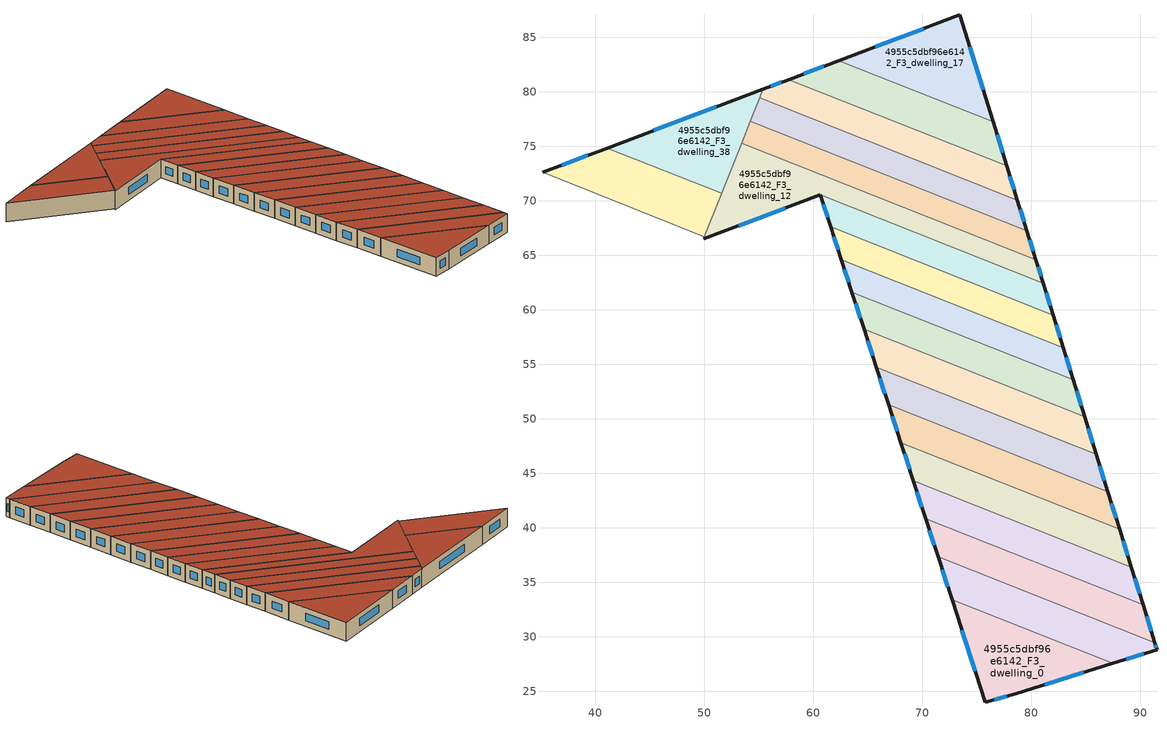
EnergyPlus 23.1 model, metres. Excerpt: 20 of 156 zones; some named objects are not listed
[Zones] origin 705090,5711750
4955c5dbf96e6142_F3_dwelling_0
 floor to 4955c5dbf96e6142_F2_dwelling_0 (EU_floor_Construction): 87.5,27.54 78.59,24.77 75.8,24 72.75,33.39 z9
 wall outside (EU_wall_Construction): 72.75,33.39 75.8,24 78.59,24.77 87.5,27.54 z9:12
 wall to 4955c5dbf96e6142_F3_dwelling_1 (EU_wall_Construction): 87.5,27.54 72.75,33.39 z9:12
 window (EU_Window_Construction): 81.26,25.6 84.83,26.71 / 76.64,24.23 77.76,24.54 / 73.66,30.58 74.89,26.81 z9.9:11.1
 roof outside (EU_roof_Construction): 87.5,27.54 72.75,33.39 75.8,24 78.59,24.77 z12
4955c5dbf96e6142_F3_dwelling_1
 floor to 4955c5dbf96e6142_F2_dwelling_1 (EU_floor_Construction): 91.36,29.43 91.55,28.8 87.5,27.54 72.75,33.39 71.47,37.32 z9
 wall outside (EU_wall_Construction): 71.47,37.32 72.75,33.39 / 87.5,27.54 91.55,28.8 91.36,29.43 z9:12
 wall to 4955c5dbf96e6142_F3_dwelling_2 (EU_wall_Construction): 91.36,29.43 71.47,37.32 z9:12
 window (EU_Window_Construction): 71.85,36.15 72.36,34.57 / 91.5,28.99 91.42,29.24 / 88.71,27.92 90.34,28.42 z9.9:11.1
 roof outside (EU_roof_Construction): 91.55,28.8 91.36,29.43 71.47,37.32 72.75,33.39 87.5,27.54 z12
4955c5dbf96e6142_F3_dwelling_10
 floor to 4955c5dbf96e6142_F2_dwelling_10 (EU_floor_Construction): 82.02,59.51 82.95,56.51 62.59,64.58 61.61,67.6 z9
 wall outside (EU_wall_Construction): 82.95,56.51 82.02,59.51 / 61.61,67.6 62.59,64.58 z9:12
 wall to 4955c5dbf96e6142_F3_dwelling_11 (EU_wall_Construction): 82.02,59.51 61.61,67.6 z9:12
 wall to 4955c5dbf96e6142_F3_dwelling_9 (EU_wall_Construction): 62.59,64.58 82.95,56.51 z9:12
 window (EU_Window_Construction): 82.67,57.41 82.3,58.61 / 61.91,66.7 62.3,65.49 z9.9:11.1
 roof outside (EU_roof_Construction): 82.95,56.51 82.02,59.51 61.61,67.6 62.59,64.58 z12
4955c5dbf96e6142_F3_dwelling_11
 floor to 4955c5dbf96e6142_F2_dwelling_11 (EU_floor_Construction): 81.12,62.41 82.02,59.51 61.61,67.6 60.66,70.53 z9
 wall outside (EU_wall_Construction): 82.02,59.51 81.12,62.41 / 60.66,70.53 61.61,67.6 z9:12
 wall to 4955c5dbf96e6142_F3_dwelling_12 (EU_wall_Construction): 81.12,62.41 60.66,70.53 z9:12
 window (EU_Window_Construction): 81.75,60.38 81.39,61.54 / 60.94,69.65 61.33,68.47 z9.9:11.1
 roof outside (EU_roof_Construction): 82.02,59.51 81.12,62.41 60.66,70.53 61.61,67.6 z12
4955c5dbf96e6142_F3_dwelling_12
 floor to 4955c5dbf96e6142_F2_dwelling_12 (EU_floor_Construction): 80.44,64.58 81.12,62.41 60.66,70.53 49.96,66.5 53.44,75.29 z9
 wall outside (EU_wall_Construction): 81.12,62.41 80.44,64.58 / 49.96,66.5 60.66,70.53 z9:12
 wall to 4955c5dbf96e6142_F3_dwelling_13 (EU_wall_Construction): 80.44,64.58 53.44,75.29 z9:12
 wall to 4955c5dbf96e6142_F3_dwelling_38 (EU_wall_Construction): 53.44,75.29 51.61,70.66 z9:12
 wall to 4955c5dbf96e6142_F3_dwelling_36 (EU_wall_Construction): 50.04,66.7 49.96,66.5 z9:12
 wall to 4955c5dbf96e6142_F3_dwelling_37 (EU_wall_Construction): 51.61,70.66 50.04,66.7 z9:12
 window (EU_Window_Construction): 80.91,63.06 80.65,63.93 / 53.16,67.71 57.46,69.32 z9.9:11.1
 roof outside (EU_roof_Construction): 81.12,62.41 80.44,64.58 53.44,75.29 49.96,66.5 60.66,70.53 z12
4955c5dbf96e6142_F3_dwelling_13
 floor to 4955c5dbf96e6142_F2_dwelling_13 (EU_floor_Construction): 79.62,67.22 80.44,64.58 53.44,75.29 54.24,77.29 z9
 wall outside (EU_wall_Construction): 80.44,64.58 79.62,67.22 z9:12
 wall to 4955c5dbf96e6142_F3_dwelling_14 (EU_wall_Construction): 79.62,67.22 54.24,77.29 z9:12
 wall to 4955c5dbf96e6142_F3_dwelling_38 (EU_wall_Construction): 54.24,77.29 53.44,75.29 z9:12
 window (EU_Window_Construction): 80.2,65.37 79.87,66.43 z9.9:11.1
 roof outside (EU_roof_Construction): 80.44,64.58 79.62,67.22 54.24,77.29 53.44,75.29 z12
4955c5dbf96e6142_F3_dwelling_14
 floor to 4955c5dbf96e6142_F2_dwelling_14 (EU_floor_Construction): 78.74,70.05 79.62,67.22 54.24,77.29 55.09,79.43 z9
 wall outside (EU_wall_Construction): 79.62,67.22 78.74,70.05 z9:12
 wall to 4955c5dbf96e6142_F3_dwelling_15 (EU_wall_Construction): 78.74,70.05 55.09,79.43 z9:12
 wall to 4955c5dbf96e6142_F3_dwelling_38 (EU_wall_Construction): 55.09,79.43 54.24,77.29 z9:12
 window (EU_Window_Construction): 79.36,68.07 79.01,69.2 z9.9:11.1
 roof outside (EU_roof_Construction): 79.62,67.22 78.74,70.05 55.09,79.43 54.24,77.29 z12
4955c5dbf96e6142_F3_dwelling_15
 floor to 4955c5dbf96e6142_F2_dwelling_15 (EU_floor_Construction): 77.77,73.18 78.74,70.05 55.09,79.43 55.4,80.22 57.77,81.11 z9
 wall outside (EU_wall_Construction): 57.77,81.11 55.4,80.22 / 78.74,70.05 77.77,73.18 z9:12
 wall to 4955c5dbf96e6142_F3_dwelling_16 (EU_wall_Construction): 77.77,73.18 57.77,81.11 z9:12
 wall to 4955c5dbf96e6142_F3_dwelling_38 (EU_wall_Construction): 55.4,80.22 55.09,79.43 z9:12
 window (EU_Window_Construction): 57.06,80.84 56.11,80.49 / 78.45,70.98 78.06,72.24 z9.9:11.1
 roof outside (EU_roof_Construction): 78.74,70.05 77.77,73.18 57.77,81.11 55.4,80.22 55.09,79.43 z12
4955c5dbf96e6142_F3_dwelling_16
 floor to 4955c5dbf96e6142_F2_dwelling_16 (EU_floor_Construction): 76.51,77.24 77.77,73.18 57.77,81.11 62.37,82.85 z9
 wall outside (EU_wall_Construction): 77.77,73.18 76.51,77.24 / 62.37,82.85 57.77,81.11 z9:12
 wall to 4955c5dbf96e6142_F3_dwelling_17 (EU_wall_Construction): 76.51,77.24 62.37,82.85 z9:12
 window (EU_Window_Construction): 77.4,74.39 76.89,76.02 / 60.99,82.33 59.15,81.63 z9.9:11.1
 roof outside (EU_roof_Construction): 77.77,73.18 76.51,77.24 62.37,82.85 57.77,81.11 z12
4955c5dbf96e6142_F3_dwelling_17
 floor to 4955c5dbf96e6142_F2_dwelling_17 (EU_floor_Construction): 73.47,87.04 76.51,77.24 62.37,82.85 z9
 wall outside (EU_wall_Construction): 76.51,77.24 73.47,87.04 62.37,82.85 z9:12
 window (EU_Window_Construction): 75.6,80.17 74.38,84.1 / 70.15,85.78 65.69,84.1 z9.9:11.1
 roof outside (EU_roof_Construction): 76.51,77.24 73.47,87.04 62.37,82.85 z12
4955c5dbf96e6142_F3_dwelling_2
 floor to 4955c5dbf96e6142_F2_dwelling_2 (EU_floor_Construction): 90.28,32.91 91.36,29.43 71.47,37.32 70.33,40.82 z9
 wall outside (EU_wall_Construction): 91.36,29.43 90.28,32.91 / 70.33,40.82 71.47,37.32 z9:12
 wall to 4955c5dbf96e6142_F3_dwelling_3 (EU_wall_Construction): 90.28,32.91 70.33,40.82 z9:12
 window (EU_Window_Construction): 91.03,30.48 90.6,31.87 / 70.67,39.78 71.13,38.37 z9.9:11.1
 roof outside (EU_roof_Construction): 91.36,29.43 90.28,32.91 70.33,40.82 71.47,37.32 z12
4955c5dbf96e6142_F3_dwelling_3
 floor to 4955c5dbf96e6142_F2_dwelling_3 (EU_floor_Construction): 89.2,36.38 90.28,32.91 70.33,40.82 69.19,44.32 z9
 wall outside (EU_wall_Construction): 90.28,32.91 89.2,36.38 / 69.19,44.32 70.33,40.82 z9:12
 wall to 4955c5dbf96e6142_F3_dwelling_4 (EU_wall_Construction): 89.2,36.38 69.19,44.32 z9:12
 window (EU_Window_Construction): 89.95,33.95 89.52,35.34 / 69.53,43.27 69.99,41.87 z9.9:11.1
 roof outside (EU_roof_Construction): 90.28,32.91 89.2,36.38 69.19,44.32 70.33,40.82 z12
4955c5dbf96e6142_F3_dwelling_37
 floor to 4955c5dbf96e6142_F2_dwelling_37 (EU_floor_Construction): 51.61,70.66 50.04,66.7 35.18,72.59 41.1,74.82 z9
 wall outside (EU_wall_Construction): 41.1,74.82 35.18,72.59 z9:12
 wall to 4955c5dbf96e6142_F3_dwelling_36 (EU_wall_Construction): 35.18,72.59 50.04,66.7 z9:12
 wall to 4955c5dbf96e6142_F3_dwelling_38 (EU_wall_Construction): 51.61,70.66 41.1,74.82 z9:12
 window (EU_Window_Construction): 39.33,74.16 36.95,73.26 z9.9:11.1
 roof outside (EU_roof_Construction): 50.04,66.7 51.61,70.66 41.1,74.82 35.18,72.59 z12
4955c5dbf96e6142_F3_dwelling_38
 floor to 4955c5dbf96e6142_F2_dwelling_38 (EU_floor_Construction): 55.4,80.22 51.61,70.66 41.1,74.82 z9
 wall outside (EU_wall_Construction): 55.4,80.22 41.1,74.82 z9:12
 window (EU_Window_Construction): 51.12,78.6 45.38,76.44 z9.9:11.1
 roof outside (EU_roof_Construction): 51.61,70.66 55.4,80.22 41.1,74.82 z12
4955c5dbf96e6142_F3_dwelling_4
 floor to 4955c5dbf96e6142_F2_dwelling_4 (EU_floor_Construction): 88.13,39.84 89.2,36.38 69.19,44.32 68.06,47.8 z9
 wall outside (EU_wall_Construction): 89.2,36.38 88.13,39.84 / 68.06,47.8 69.19,44.32 z9:12
 wall to 4955c5dbf96e6142_F3_dwelling_5 (EU_wall_Construction): 88.13,39.84 68.06,47.8 z9:12
 window (EU_Window_Construction): 88.88,37.42 88.45,38.8 / 68.4,46.76 68.85,45.36 z9.9:11.1
 roof outside (EU_roof_Construction): 89.2,36.38 88.13,39.84 68.06,47.8 69.19,44.32 z12
4955c5dbf96e6142_F3_dwelling_5
 floor to 4955c5dbf96e6142_F2_dwelling_5 (EU_floor_Construction): 87.06,43.29 88.13,39.84 68.06,47.8 66.93,51.27 z9
 wall outside (EU_wall_Construction): 88.13,39.84 87.06,43.29 / 66.93,51.27 68.06,47.8 z9:12
 wall to 4955c5dbf96e6142_F3_dwelling_6 (EU_wall_Construction): 87.06,43.29 66.93,51.27 z9:12
 window (EU_Window_Construction): 87.81,40.87 87.38,42.25 / 67.27,50.23 67.72,48.84 z9.9:11.1
 roof outside (EU_roof_Construction): 88.13,39.84 87.06,43.29 66.93,51.27 68.06,47.8 z12
4955c5dbf96e6142_F3_dwelling_6
 floor to 4955c5dbf96e6142_F2_dwelling_6 (EU_floor_Construction): 85.99,46.72 87.06,43.29 66.93,51.27 65.8,54.73 z9
 wall outside (EU_wall_Construction): 87.06,43.29 85.99,46.72 / 65.8,54.73 66.93,51.27 z9:12
 wall to 4955c5dbf96e6142_F3_dwelling_7 (EU_wall_Construction): 85.99,46.72 65.8,54.73 z9:12
 window (EU_Window_Construction): 86.74,44.32 86.31,45.7 / 66.14,53.69 66.59,52.31 z9.9:11.1
 roof outside (EU_roof_Construction): 87.06,43.29 85.99,46.72 65.8,54.73 66.93,51.27 z12
4955c5dbf96e6142_F3_dwelling_7
 floor to 4955c5dbf96e6142_F2_dwelling_7 (EU_floor_Construction): 84.92,50.15 85.99,46.72 65.8,54.73 64.68,58.18 z9
 wall outside (EU_wall_Construction): 85.99,46.72 84.92,50.15 / 64.68,58.18 65.8,54.73 z9:12
 wall to 4955c5dbf96e6142_F3_dwelling_8 (EU_wall_Construction): 84.92,50.15 64.68,58.18 z9:12
 window (EU_Window_Construction): 85.67,47.75 85.24,49.13 / 65.01,57.15 65.46,55.76 z9.9:11.1
 roof outside (EU_roof_Construction): 85.99,46.72 84.92,50.15 64.68,58.18 65.8,54.73 z12
4955c5dbf96e6142_F3_dwelling_8
 floor to 4955c5dbf96e6142_F2_dwelling_8 (EU_floor_Construction): 83.86,53.56 84.92,50.15 64.68,58.18 63.56,61.62 z9
 wall outside (EU_wall_Construction): 84.92,50.15 83.86,53.56 / 63.56,61.62 64.68,58.18 z9:12
 wall to 4955c5dbf96e6142_F3_dwelling_9 (EU_wall_Construction): 83.86,53.56 63.56,61.62 z9:12
 window (EU_Window_Construction): 84.61,51.17 84.18,52.54 / 63.89,60.59 64.34,59.21 z9.9:11.1
 roof outside (EU_roof_Construction): 84.92,50.15 83.86,53.56 63.56,61.62 64.68,58.18 z12
4955c5dbf96e6142_F3_dwelling_9
 floor to 4955c5dbf96e6142_F2_dwelling_9 (EU_floor_Construction): 82.95,56.51 83.86,53.56 63.56,61.62 62.59,64.58 z9
 wall outside (EU_wall_Construction): 62.59,64.58 63.56,61.62 / 83.86,53.56 82.95,56.51 z9:12
 window (EU_Window_Construction): 62.88,63.69 63.27,62.5 / 83.59,54.45 83.22,55.63 z9.9:11.1
 roof outside (EU_roof_Construction): 83.86,53.56 82.95,56.51 62.59,64.58 63.56,61.62 z12
[Building]
EU S2 Campaign: North Axis=0; Terrain=City; Solar Distribution=FullExterior
[Site:Location]
London: Latitude=51.5; Longitude=-0.5; Time Zone=0; Elevation=25
[SizingPeriod:WeatherFileDays]
AnnualSizingPeriod: Begin Month=1; Begin Day of Month=1; End Month=12; End Day of Month=31; Day of Week for Start Day=Monday; Use Weather File Daylight Saving Period=No; Use Weather File Rain and Snow Indicators=No
[MATERIAL]
EU_InternalMass_Material: Roughness=MediumRough; Thickness=0.1; Conductivity=1; Density=1800; Specific Heat=900; Thermal Absorptance=0.9; Solar Absorptance=0.7; Visible Absorptance=0.7
[MATERIAL:NOMASS] Roughness=MediumRough; Thermal Absorptance=0.9; Solar Absorptance=0.7; Visible Absorptance=0.7
Name | Thermal Resistance
EU_wall_NoMass | 1.04674
EU_roof_NoMass | 4.32442
EU_floor_NoMass | 2.04616
[WINDOWMATERIAL:SIMPLEGLAZINGSYSTEM]
EU_Window_SimpleGlazing: UFactor=4.25843; Solar Heat Gain Coefficient=0.85; Visible Transmittance=0.85
[CONSTRUCTION]
EU_wall_Construction: EU_wall_NoMass
EU_roof_Construction: EU_roof_NoMass
EU_floor_Construction: EU_floor_NoMass
EU_Window_Construction: EU_Window_SimpleGlazing
EU_InternalMass_Construction: EU_InternalMass_Material
[ZONE] Type=1; Multiplier=1; Ceiling Height=autocalculate; Floor Area=autocalculate; Part of Total Floor Area=Yes
Name | Volume
4955c5dbf96e6142_F3_dwelling_0 | 182.285
4955c5dbf96e6142_F3_dwelling_1 | 182.269
4955c5dbf96e6142_F3_dwelling_10 | 160.585
4955c5dbf96e6142_F3_dwelling_11 | 156.221
4955c5dbf96e6142_F3_dwelling_12 | 255.061
4955c5dbf96e6142_F3_dwelling_13 | 182.22
4955c5dbf96e6142_F3_dwelling_14 | 182.281
4955c5dbf96e6142_F3_dwelling_15 | 182.251
4955c5dbf96e6142_F3_dwelling_16 | 182.292
4955c5dbf96e6142_F3_dwelling_17 | 182.26
4955c5dbf96e6142_F3_dwelling_2 | 182.227
4955c5dbf96e6142_F3_dwelling_3 | 182.314
4955c5dbf96e6142_F3_dwelling_37 | 174.38
4955c5dbf96e6142_F3_dwelling_38 | 174.381
4955c5dbf96e6142_F3_dwelling_4 | 182.254
4955c5dbf96e6142_F3_dwelling_5 | 182.284
4955c5dbf96e6142_F3_dwelling_6 | 182.257
4955c5dbf96e6142_F3_dwelling_7 | 182.317
4955c5dbf96e6142_F3_dwelling_8 | 181.883
4955c5dbf96e6142_F3_dwelling_9 | 157.656
[INTERNALMASS] Construction=EU_InternalMass_Construction
Name | Zone or ZoneList | Surface Area
4955c5dbf96e6142_F3_dwelling_0_EU_InternalMass | 4955c5dbf96e6142_F3_dwelling_0 | 60.7616
4955c5dbf96e6142_F3_dwelling_1_EU_InternalMass | 4955c5dbf96e6142_F3_dwelling_1 | 60.7565
4955c5dbf96e6142_F3_dwelling_2_EU_InternalMass | 4955c5dbf96e6142_F3_dwelling_2 | 60.7424
4955c5dbf96e6142_F3_dwelling_3_EU_InternalMass | 4955c5dbf96e6142_F3_dwelling_3 | 60.7713
4955c5dbf96e6142_F3_dwelling_4_EU_InternalMass | 4955c5dbf96e6142_F3_dwelling_4 | 60.7513
4955c5dbf96e6142_F3_dwelling_5_EU_InternalMass | 4955c5dbf96e6142_F3_dwelling_5 | 60.7615
4955c5dbf96e6142_F3_dwelling_6_EU_InternalMass | 4955c5dbf96e6142_F3_dwelling_6 | 60.7521
4955c5dbf96e6142_F3_dwelling_7_EU_InternalMass | 4955c5dbf96e6142_F3_dwelling_7 | 60.7724
4955c5dbf96e6142_F3_dwelling_8_EU_InternalMass | 4955c5dbf96e6142_F3_dwelling_8 | 60.6278
4955c5dbf96e6142_F3_dwelling_9_EU_InternalMass | 4955c5dbf96e6142_F3_dwelling_9 | 52.5509
4955c5dbf96e6142_F3_dwelling_10_EU_InternalMass | 4955c5dbf96e6142_F3_dwelling_10 | 53.5293
4955c5dbf96e6142_F3_dwelling_11_EU_InternalMass | 4955c5dbf96e6142_F3_dwelling_11 | 52.0734
4955c5dbf96e6142_F3_dwelling_12_EU_InternalMass | 4955c5dbf96e6142_F3_dwelling_12 | 85.017
4955c5dbf96e6142_F3_dwelling_13_EU_InternalMass | 4955c5dbf96e6142_F3_dwelling_13 | 60.7398
4955c5dbf96e6142_F3_dwelling_14_EU_InternalMass | 4955c5dbf96e6142_F3_dwelling_14 | 60.7606
4955c5dbf96e6142_F3_dwelling_15_EU_InternalMass | 4955c5dbf96e6142_F3_dwelling_15 | 60.75
4955c5dbf96e6142_F3_dwelling_16_EU_InternalMass | 4955c5dbf96e6142_F3_dwelling_16 | 60.7642
4955c5dbf96e6142_F3_dwelling_17_EU_InternalMass | 4955c5dbf96e6142_F3_dwelling_17 | 60.7531
4955c5dbf96e6142_F3_dwelling_37_EU_InternalMass | 4955c5dbf96e6142_F3_dwelling_37 | 58.1267
4955c5dbf96e6142_F3_dwelling_38_EU_InternalMass | 4955c5dbf96e6142_F3_dwelling_38 | 58.1273
[OTHEREQUIPMENT] Fuel Type=Electricity; Design Level Calculation Method=Watts/Area; Power per Zone Floor Area=1; Fraction Latent=0; Fraction Radiant=0; Fraction Lost=0; Carbon Dioxide Generation Rate=0; EndUse Subcategory=EU_Step8_InternalGains
Name | Zone or ZoneList or Space or SpaceList | Schedule
EU_Step8_InternalGain_4955c5dbf96e6142_F3_dwelling_0_f000 | 4955c5dbf96e6142_F3_dwelling_0 | EU_Step8_GainSchedule_4955c5dbf96e6142_F3_dwelling_0_f000
EU_Step8_InternalGain_4955c5dbf96e6142_F3_dwelling_1_f000 | 4955c5dbf96e6142_F3_dwelling_1 | EU_Step8_GainSchedule_4955c5dbf96e6142_F3_dwelling_1_f000
EU_Step8_InternalGain_4955c5dbf96e6142_F3_dwelling_2_f000 | 4955c5dbf96e6142_F3_dwelling_2 | EU_Step8_GainSchedule_4955c5dbf96e6142_F3_dwelling_2_f000
EU_Step8_InternalGain_4955c5dbf96e6142_F3_dwelling_3_f000 | 4955c5dbf96e6142_F3_dwelling_3 | EU_Step8_GainSchedule_4955c5dbf96e6142_F3_dwelling_3_f000
EU_Step8_InternalGain_4955c5dbf96e6142_F3_dwelling_4_f000 | 4955c5dbf96e6142_F3_dwelling_4 | EU_Step8_GainSchedule_4955c5dbf96e6142_F3_dwelling_4_f000
EU_Step8_InternalGain_4955c5dbf96e6142_F3_dwelling_5_f000 | 4955c5dbf96e6142_F3_dwelling_5 | EU_Step8_GainSchedule_4955c5dbf96e6142_F3_dwelling_5_f000
EU_Step8_InternalGain_4955c5dbf96e6142_F3_dwelling_6_f000 | 4955c5dbf96e6142_F3_dwelling_6 | EU_Step8_GainSchedule_4955c5dbf96e6142_F3_dwelling_6_f000
EU_Step8_InternalGain_4955c5dbf96e6142_F3_dwelling_7_f000 | 4955c5dbf96e6142_F3_dwelling_7 | EU_Step8_GainSchedule_4955c5dbf96e6142_F3_dwelling_7_f000
EU_Step8_InternalGain_4955c5dbf96e6142_F3_dwelling_8_f000 | 4955c5dbf96e6142_F3_dwelling_8 | EU_Step8_GainSchedule_4955c5dbf96e6142_F3_dwelling_8_f000
EU_Step8_InternalGain_4955c5dbf96e6142_F3_dwelling_9_f000 | 4955c5dbf96e6142_F3_dwelling_9 | EU_Step8_GainSchedule_4955c5dbf96e6142_F3_dwelling_9_f000
EU_Step8_InternalGain_4955c5dbf96e6142_F3_dwelling_10_f000 | 4955c5dbf96e6142_F3_dwelling_10 | EU_Step8_GainSchedule_4955c5dbf96e6142_F3_dwelling_10_f000
EU_Step8_InternalGain_4955c5dbf96e6142_F3_dwelling_11_f000 | 4955c5dbf96e6142_F3_dwelling_11 | EU_Step8_GainSchedule_4955c5dbf96e6142_F3_dwelling_11_f000
EU_Step8_InternalGain_4955c5dbf96e6142_F3_dwelling_12_f000 | 4955c5dbf96e6142_F3_dwelling_12 | EU_Step8_GainSchedule_4955c5dbf96e6142_F3_dwelling_12_f000
EU_Step8_InternalGain_4955c5dbf96e6142_F3_dwelling_13_f000 | 4955c5dbf96e6142_F3_dwelling_13 | EU_Step8_GainSchedule_4955c5dbf96e6142_F3_dwelling_13_f000
EU_Step8_InternalGain_4955c5dbf96e6142_F3_dwelling_14_f000 | 4955c5dbf96e6142_F3_dwelling_14 | EU_Step8_GainSchedule_4955c5dbf96e6142_F3_dwelling_14_f000
EU_Step8_InternalGain_4955c5dbf96e6142_F3_dwelling_15_f000 | 4955c5dbf96e6142_F3_dwelling_15 | EU_Step8_GainSchedule_4955c5dbf96e6142_F3_dwelling_15_f000
EU_Step8_InternalGain_4955c5dbf96e6142_F3_dwelling_16_f000 | 4955c5dbf96e6142_F3_dwelling_16 | EU_Step8_GainSchedule_4955c5dbf96e6142_F3_dwelling_16_f000
EU_Step8_InternalGain_4955c5dbf96e6142_F3_dwelling_17_f000 | 4955c5dbf96e6142_F3_dwelling_17 | EU_Step8_GainSchedule_4955c5dbf96e6142_F3_dwelling_17_f000
EU_Step8_InternalGain_4955c5dbf96e6142_F3_dwelling_37_f000 | 4955c5dbf96e6142_F3_dwelling_37 | EU_Step8_GainSchedule_4955c5dbf96e6142_F3_dwelling_37_f000
EU_Step8_InternalGain_4955c5dbf96e6142_F3_dwelling_38_f000 | 4955c5dbf96e6142_F3_dwelling_38 | EU_Step8_GainSchedule_4955c5dbf96e6142_F3_dwelling_38_f000
[ZONEVENTILATION:DESIGNFLOWRATE] Schedule=EU_AlwaysOn; Design Flow Rate Calculation Method=AirChanges/Hour; Air Changes per Hour=0.488719; Ventilation Type=Natural; Fan Pressure Rise=0; Fan Total Efficiency=1; Constant Term Coefficient=1; Temperature Term Coefficient=0; Velocity Term Coefficient=0; Velocity Squared Term Coefficient=0; Minimum Indoor Temperature=-100; Maximum Indoor Temperature=100; Delta Temperature=-100; Minimum Outdoor Temperature=-100; Maximum Outdoor Temperature=100; Maximum Wind Speed=40
Name | Zone or ZoneList or Space or SpaceList
EU_ConstantAir_4955c5dbf96e6142_F3_dwelling_0 | 4955c5dbf96e6142_F3_dwelling_0
EU_ConstantAir_4955c5dbf96e6142_F3_dwelling_1 | 4955c5dbf96e6142_F3_dwelling_1
EU_ConstantAir_4955c5dbf96e6142_F3_dwelling_2 | 4955c5dbf96e6142_F3_dwelling_2
EU_ConstantAir_4955c5dbf96e6142_F3_dwelling_3 | 4955c5dbf96e6142_F3_dwelling_3
EU_ConstantAir_4955c5dbf96e6142_F3_dwelling_4 | 4955c5dbf96e6142_F3_dwelling_4
EU_ConstantAir_4955c5dbf96e6142_F3_dwelling_5 | 4955c5dbf96e6142_F3_dwelling_5
EU_ConstantAir_4955c5dbf96e6142_F3_dwelling_6 | 4955c5dbf96e6142_F3_dwelling_6
EU_ConstantAir_4955c5dbf96e6142_F3_dwelling_7 | 4955c5dbf96e6142_F3_dwelling_7
EU_ConstantAir_4955c5dbf96e6142_F3_dwelling_8 | 4955c5dbf96e6142_F3_dwelling_8
EU_ConstantAir_4955c5dbf96e6142_F3_dwelling_9 | 4955c5dbf96e6142_F3_dwelling_9
EU_ConstantAir_4955c5dbf96e6142_F3_dwelling_10 | 4955c5dbf96e6142_F3_dwelling_10
EU_ConstantAir_4955c5dbf96e6142_F3_dwelling_11 | 4955c5dbf96e6142_F3_dwelling_11
EU_ConstantAir_4955c5dbf96e6142_F3_dwelling_12 | 4955c5dbf96e6142_F3_dwelling_12
EU_ConstantAir_4955c5dbf96e6142_F3_dwelling_13 | 4955c5dbf96e6142_F3_dwelling_13
EU_ConstantAir_4955c5dbf96e6142_F3_dwelling_14 | 4955c5dbf96e6142_F3_dwelling_14
EU_ConstantAir_4955c5dbf96e6142_F3_dwelling_15 | 4955c5dbf96e6142_F3_dwelling_15
EU_ConstantAir_4955c5dbf96e6142_F3_dwelling_16 | 4955c5dbf96e6142_F3_dwelling_16
EU_ConstantAir_4955c5dbf96e6142_F3_dwelling_17 | 4955c5dbf96e6142_F3_dwelling_17
EU_ConstantAir_4955c5dbf96e6142_F3_dwelling_37 | 4955c5dbf96e6142_F3_dwelling_37
EU_ConstantAir_4955c5dbf96e6142_F3_dwelling_38 | 4955c5dbf96e6142_F3_dwelling_38
[HVACTEMPLATE:ZONE:IDEALLOADSAIRSYSTEM] System Availability Schedule=EU_AlwaysOn; Maximum Heating Supply Air Temperature=50; Minimum Cooling Supply Air Temperature=13; Maximum Heating Supply Air Humidity Ratio=0.0156; Minimum Cooling Supply Air Humidity Ratio=0.0077; Heating Limit=NoLimit; Cooling Limit=NoLimit; Heating Availability Schedule=EU_AlwaysOn; Cooling Availability Schedule=EU_CoolingOff; Dehumidification Control Type=ConstantSensibleHeatRatio; Cooling Sensible Heat Ratio=0.7; Dehumidification Setpoint=60; Humidification Control Type=None; Humidification Setpoint=30; Outdoor Air Method=None; Outdoor Air Flow Rate per Person=0.00944; Outdoor Air Flow Rate per Zone Floor Area=0; Outdoor Air Flow Rate per Zone=0; Demand Controlled Ventilation Type=None; Outdoor Air Economizer Type=NoEconomizer; Heat Recovery Type=None; Sensible Heat Recovery Effectiveness=0.7; Latent Heat Recovery Effectiveness=0.65
Name | Template Thermostat
4955c5dbf96e6142_F3_dwelling_0 | EU_HeatOnly_4955c5dbf96e6142_F3_dwelling_0
4955c5dbf96e6142_F3_dwelling_1 | EU_HeatOnly_4955c5dbf96e6142_F3_dwelling_1
4955c5dbf96e6142_F3_dwelling_2 | EU_HeatOnly_4955c5dbf96e6142_F3_dwelling_2
4955c5dbf96e6142_F3_dwelling_3 | EU_HeatOnly_4955c5dbf96e6142_F3_dwelling_3
4955c5dbf96e6142_F3_dwelling_4 | EU_HeatOnly_4955c5dbf96e6142_F3_dwelling_4
4955c5dbf96e6142_F3_dwelling_5 | EU_HeatOnly_4955c5dbf96e6142_F3_dwelling_5
4955c5dbf96e6142_F3_dwelling_6 | EU_HeatOnly_4955c5dbf96e6142_F3_dwelling_6
4955c5dbf96e6142_F3_dwelling_7 | EU_HeatOnly_4955c5dbf96e6142_F3_dwelling_7
4955c5dbf96e6142_F3_dwelling_8 | EU_HeatOnly_4955c5dbf96e6142_F3_dwelling_8
4955c5dbf96e6142_F3_dwelling_9 | EU_HeatOnly_4955c5dbf96e6142_F3_dwelling_9
4955c5dbf96e6142_F3_dwelling_10 | EU_HeatOnly_4955c5dbf96e6142_F3_dwelling_10
4955c5dbf96e6142_F3_dwelling_11 | EU_HeatOnly_4955c5dbf96e6142_F3_dwelling_11
4955c5dbf96e6142_F3_dwelling_12 | EU_HeatOnly_4955c5dbf96e6142_F3_dwelling_12
4955c5dbf96e6142_F3_dwelling_13 | EU_HeatOnly_4955c5dbf96e6142_F3_dwelling_13
4955c5dbf96e6142_F3_dwelling_14 | EU_HeatOnly_4955c5dbf96e6142_F3_dwelling_14
4955c5dbf96e6142_F3_dwelling_15 | EU_HeatOnly_4955c5dbf96e6142_F3_dwelling_15
4955c5dbf96e6142_F3_dwelling_16 | EU_HeatOnly_4955c5dbf96e6142_F3_dwelling_16
4955c5dbf96e6142_F3_dwelling_17 | EU_HeatOnly_4955c5dbf96e6142_F3_dwelling_17
4955c5dbf96e6142_F3_dwelling_37 | EU_HeatOnly_4955c5dbf96e6142_F3_dwelling_37
4955c5dbf96e6142_F3_dwelling_38 | EU_HeatOnly_4955c5dbf96e6142_F3_dwelling_38
[SIZING:ZONE] Zone Cooling Design Supply Air Temperature Input Method=SupplyAirTemperature; Zone Cooling Design Supply Air Temperature=13; Zone Heating Design Supply Air Temperature Input Method=SupplyAirTemperature; Zone Heating Design Supply Air Temperature=50; Zone Cooling Design Supply Air Humidity Ratio=0.008; Zone Heating Design Supply Air Humidity Ratio=0.008; Cooling Design Air Flow Method=DesignDay; Cooling Design Air Flow Rate=0; Cooling Minimum Air Flow per Zone Floor Area=0.000762; Cooling Minimum Air Flow=0; Cooling Minimum Air Flow Fraction=0.2; Heating Design Air Flow Method=DesignDay; Heating Design Air Flow Rate=0; Heating Maximum Air Flow per Zone Floor Area=0.002032; Heating Maximum Air Flow=0.141576; Heating Maximum Air Flow Fraction=0.3; Account for Dedicated Outdoor Air System=No; Dedicated Outdoor Air System Control Strategy=NeutralSupplyAir; Dedicated Outdoor Air Low Setpoint Temperature for Design=autosize; Dedicated Outdoor Air High Setpoint Temperature for Design=autosize; Zone Load Sizing Method=Sensible Load Only No Latent Load; Zone Latent Cooling Design Supply Air Humidity Ratio Input Method=HumidityRatioDifference; Zone Cooling Design Supply Air Humidity Ratio Difference=0.005; Zone Latent Heating Design Supply Air Humidity Ratio Input Method=HumidityRatioDifference; Zone Humidification Design Supply Air Humidity Ratio Difference=0.005
4955c5dbf96e6142_F3_dwelling_0; 4955c5dbf96e6142_F3_dwelling_1; 4955c5dbf96e6142_F3_dwelling_2; 4955c5dbf96e6142_F3_dwelling_3; 4955c5dbf96e6142_F3_dwelling_4; 4955c5dbf96e6142_F3_dwelling_5; 4955c5dbf96e6142_F3_dwelling_6; 4955c5dbf96e6142_F3_dwelling_7; 4955c5dbf96e6142_F3_dwelling_8; 4955c5dbf96e6142_F3_dwelling_9; 4955c5dbf96e6142_F3_dwelling_10; 4955c5dbf96e6142_F3_dwelling_11; 4955c5dbf96e6142_F3_dwelling_12; 4955c5dbf96e6142_F3_dwelling_13; 4955c5dbf96e6142_F3_dwelling_14; 4955c5dbf96e6142_F3_dwelling_15; 4955c5dbf96e6142_F3_dwelling_16; 4955c5dbf96e6142_F3_dwelling_17; 4955c5dbf96e6142_F3_dwelling_37; 4955c5dbf96e6142_F3_dwelling_38
[SCHEDULE:CONSTANT]
Name | Hourly Value
EU_AlwaysOn | 1
EU_CoolingOff | 0
[SCHEDULE:FILE] Column Number=1; Rows to Skip at Top=0; Number of Hours of Data=8760; Column Separator=Comma; Interpolate to Timestep=No; Minutes per Item=60; Adjust Schedule for Daylight Savings=Yes
Name | File
EU_Step8_GainSchedule_4955c5dbf96e6142_F3_dwelling_0_f000 | ../../schedules/4955c5dbf96e6142/4955c5dbf96e6142_F3_dwelling_0_f000_gain.csv
EU_Step8_GainSchedule_4955c5dbf96e6142_F3_dwelling_1_f000 | ../../schedules/4955c5dbf96e6142/4955c5dbf96e6142_F3_dwelling_1_f000_gain.csv
EU_Step8_GainSchedule_4955c5dbf96e6142_F3_dwelling_2_f000 | ../../schedules/4955c5dbf96e6142/4955c5dbf96e6142_F3_dwelling_2_f000_gain.csv
EU_Step8_GainSchedule_4955c5dbf96e6142_F3_dwelling_3_f000 | ../../schedules/4955c5dbf96e6142/4955c5dbf96e6142_F3_dwelling_3_f000_gain.csv
EU_Step8_GainSchedule_4955c5dbf96e6142_F3_dwelling_4_f000 | ../../schedules/4955c5dbf96e6142/4955c5dbf96e6142_F3_dwelling_4_f000_gain.csv
EU_Step8_GainSchedule_4955c5dbf96e6142_F3_dwelling_5_f000 | ../../schedules/4955c5dbf96e6142/4955c5dbf96e6142_F3_dwelling_5_f000_gain.csv
EU_Step8_GainSchedule_4955c5dbf96e6142_F3_dwelling_6_f000 | ../../schedules/4955c5dbf96e6142/4955c5dbf96e6142_F3_dwelling_6_f000_gain.csv
EU_Step8_GainSchedule_4955c5dbf96e6142_F3_dwelling_7_f000 | ../../schedules/4955c5dbf96e6142/4955c5dbf96e6142_F3_dwelling_7_f000_gain.csv
EU_Step8_GainSchedule_4955c5dbf96e6142_F3_dwelling_8_f000 | ../../schedules/4955c5dbf96e6142/4955c5dbf96e6142_F3_dwelling_8_f000_gain.csv
EU_Step8_GainSchedule_4955c5dbf96e6142_F3_dwelling_9_f000 | ../../schedules/4955c5dbf96e6142/4955c5dbf96e6142_F3_dwelling_9_f000_gain.csv
EU_Step8_GainSchedule_4955c5dbf96e6142_F3_dwelling_10_f000 | ../../schedules/4955c5dbf96e6142/4955c5dbf96e6142_F3_dwelling_10_f000_gain.csv
EU_Step8_GainSchedule_4955c5dbf96e6142_F3_dwelling_11_f000 | ../../schedules/4955c5dbf96e6142/4955c5dbf96e6142_F3_dwelling_11_f000_gain.csv
EU_Step8_GainSchedule_4955c5dbf96e6142_F3_dwelling_12_f000 | ../../schedules/4955c5dbf96e6142/4955c5dbf96e6142_F3_dwelling_12_f000_gain.csv
EU_Step8_GainSchedule_4955c5dbf96e6142_F3_dwelling_13_f000 | ../../schedules/4955c5dbf96e6142/4955c5dbf96e6142_F3_dwelling_13_f000_gain.csv
EU_Step8_GainSchedule_4955c5dbf96e6142_F3_dwelling_14_f000 | ../../schedules/4955c5dbf96e6142/4955c5dbf96e6142_F3_dwelling_14_f000_gain.csv
EU_Step8_GainSchedule_4955c5dbf96e6142_F3_dwelling_15_f000 | ../../schedules/4955c5dbf96e6142/4955c5dbf96e6142_F3_dwelling_15_f000_gain.csv
EU_Step8_GainSchedule_4955c5dbf96e6142_F3_dwelling_16_f000 | ../../schedules/4955c5dbf96e6142/4955c5dbf96e6142_F3_dwelling_16_f000_gain.csv
EU_Step8_GainSchedule_4955c5dbf96e6142_F3_dwelling_17_f000 | ../../schedules/4955c5dbf96e6142/4955c5dbf96e6142_F3_dwelling_17_f000_gain.csv
EU_Step8_GainSchedule_4955c5dbf96e6142_F3_dwelling_37_f000 | ../../schedules/4955c5dbf96e6142/4955c5dbf96e6142_F3_dwelling_37_f000_gain.csv
EU_Step8_GainSchedule_4955c5dbf96e6142_F3_dwelling_38_f000 | ../../schedules/4955c5dbf96e6142/4955c5dbf96e6142_F3_dwelling_38_f000_gain.csv
